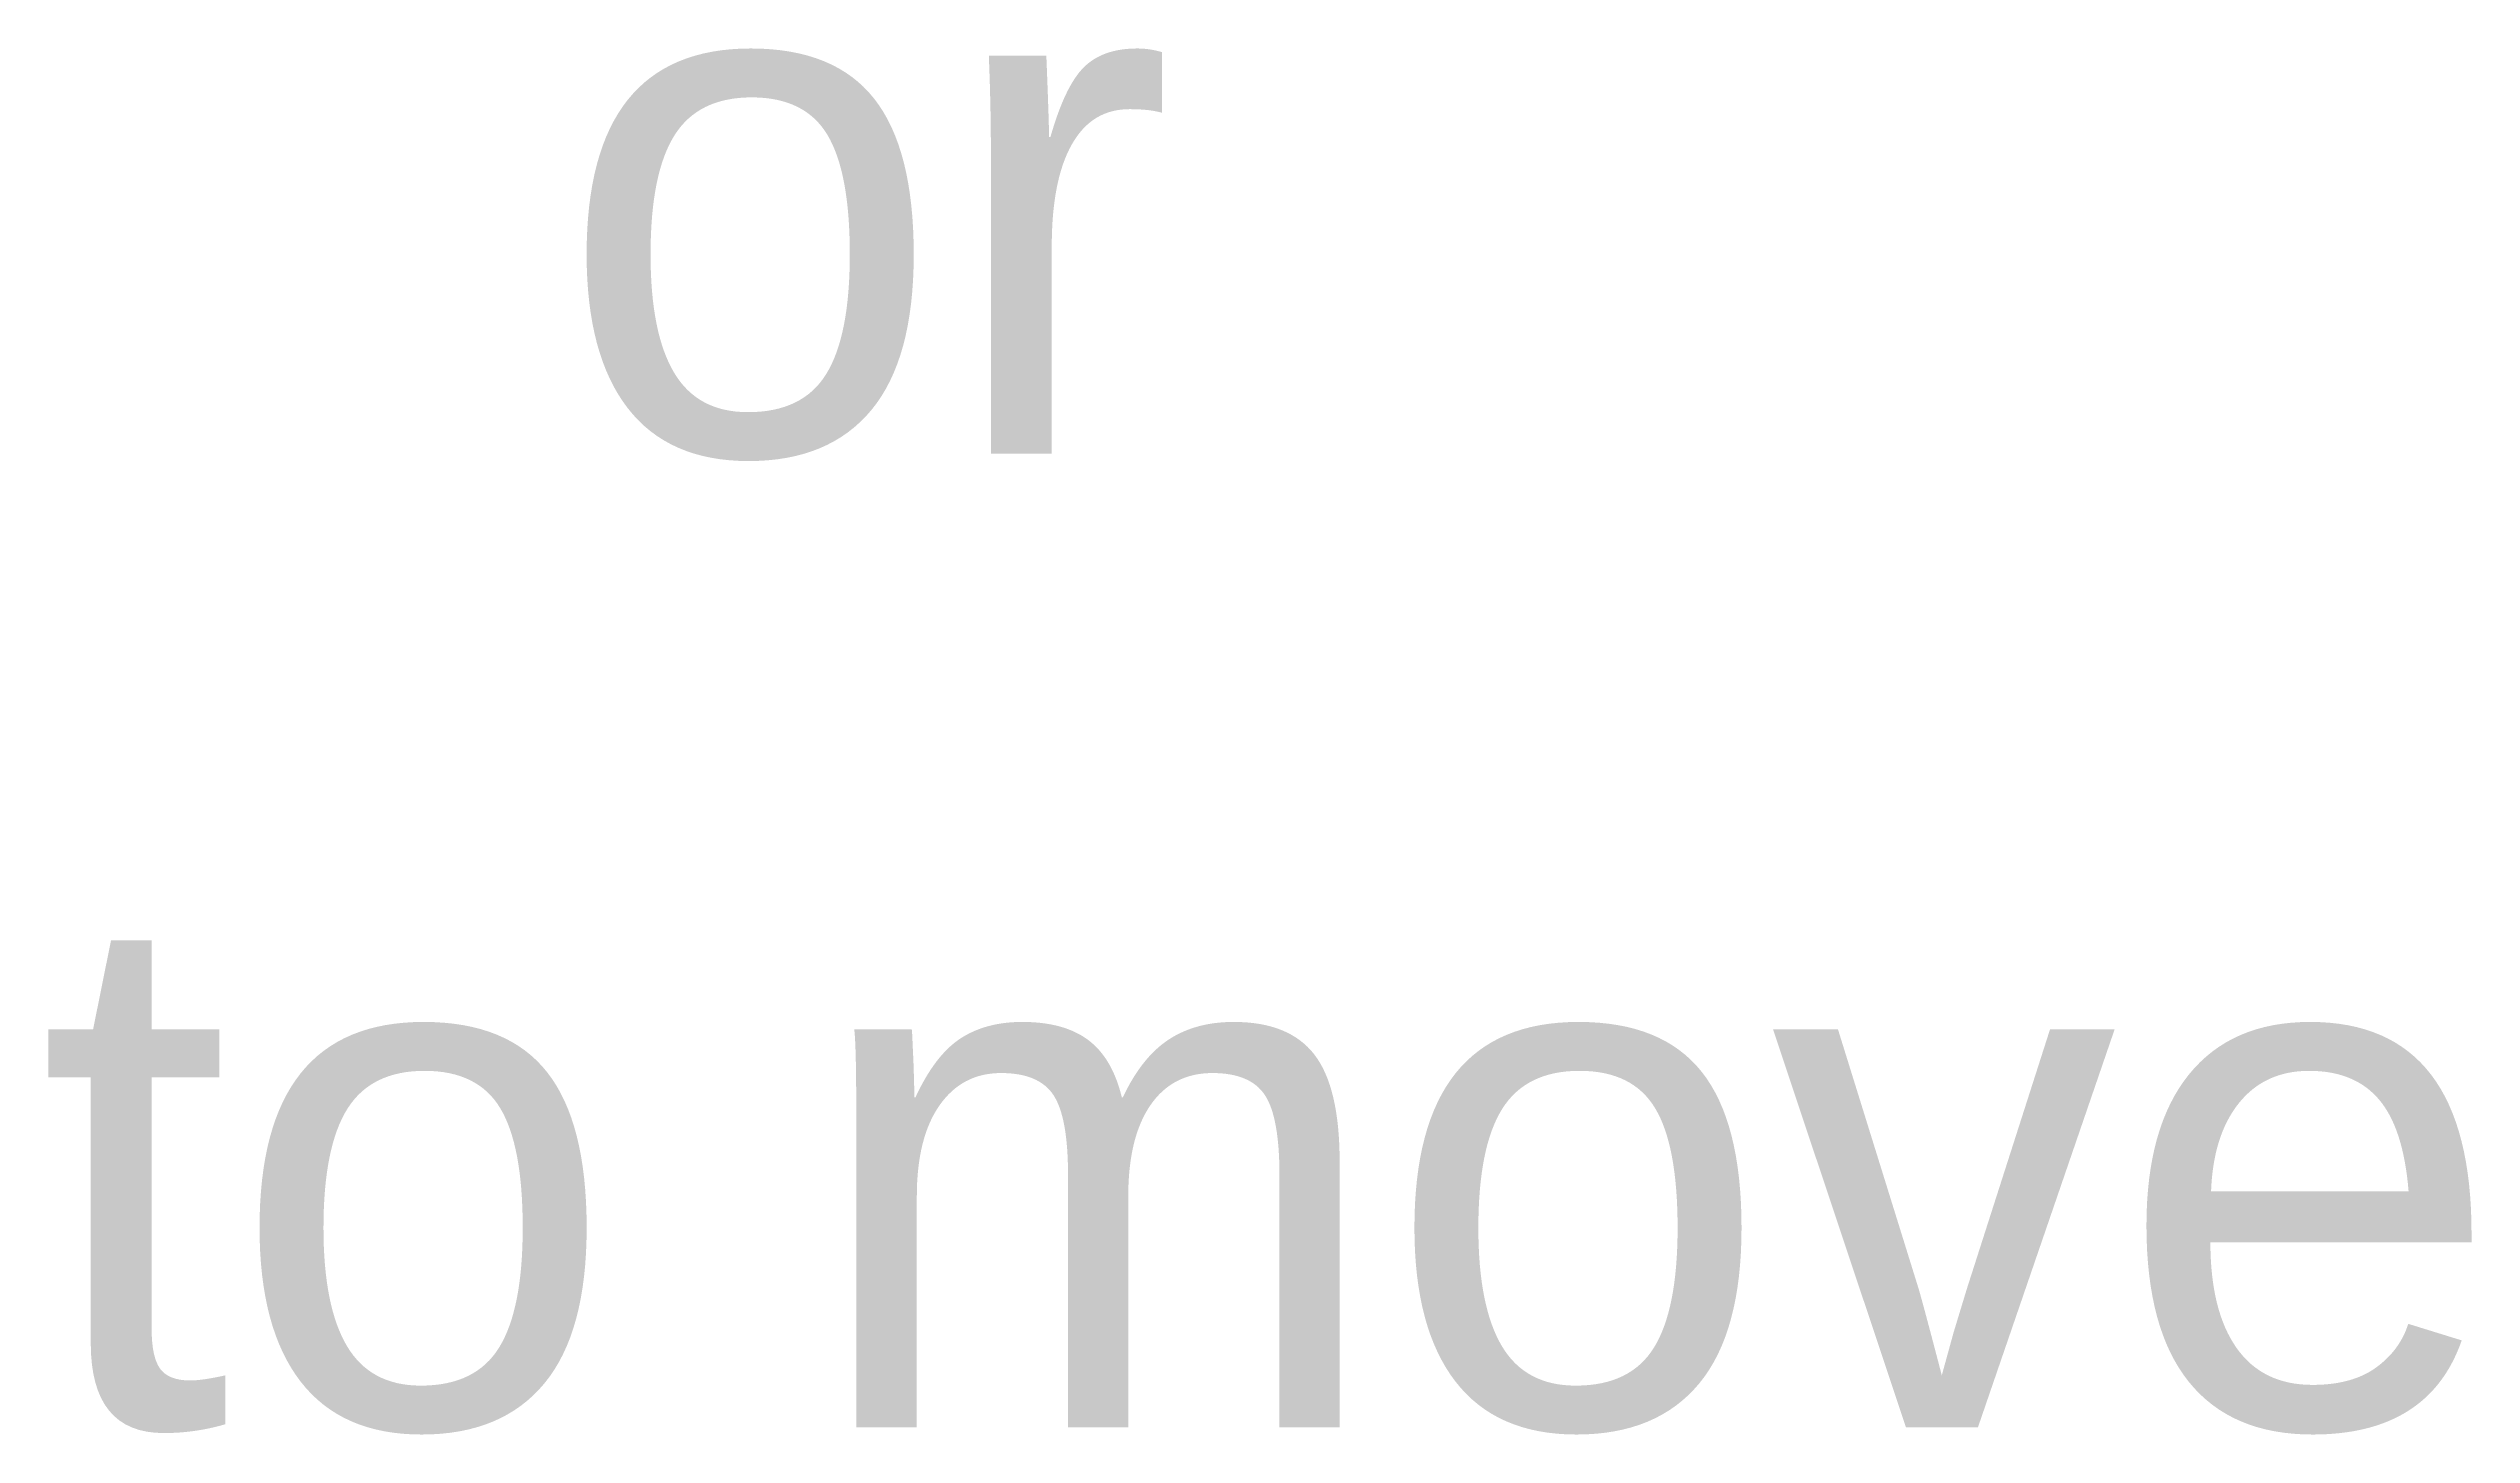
# Model space of a CAD drawing. Extents: x 561 to 1306, y -576 to -150.
import ezdxf

# ---------------------------------------------------------------- set-up
doc = ezdxf.new("R2010")
doc.units = 0
doc.header["$MEASUREMENT"] = 0
doc.layers.add('Layer 1', color=7, linetype='Continuous', lineweight=0)

msp = doc.modelspace()

# ---------------------------------------------------------------- texts
at = {"layer": 'Layer 1', "char_height": 0.2, "attachment_point": 7}
for s, insert in [('\\C7;\\c16777215;\\FRockwell|b0|i0|c1;\\H159.263474;\\W1.000000;or', (717.86, -276.64)), ('\\C7;\\c16777215;\\FRockwell|b0|i0|c1;\\H159.263474;\\W1.000000;to move', (558.14, -575.86))]:
    msp.add_mtext(s, dxfattribs=dict(at, insert=insert))

doc.saveas('drawing.dxf')
